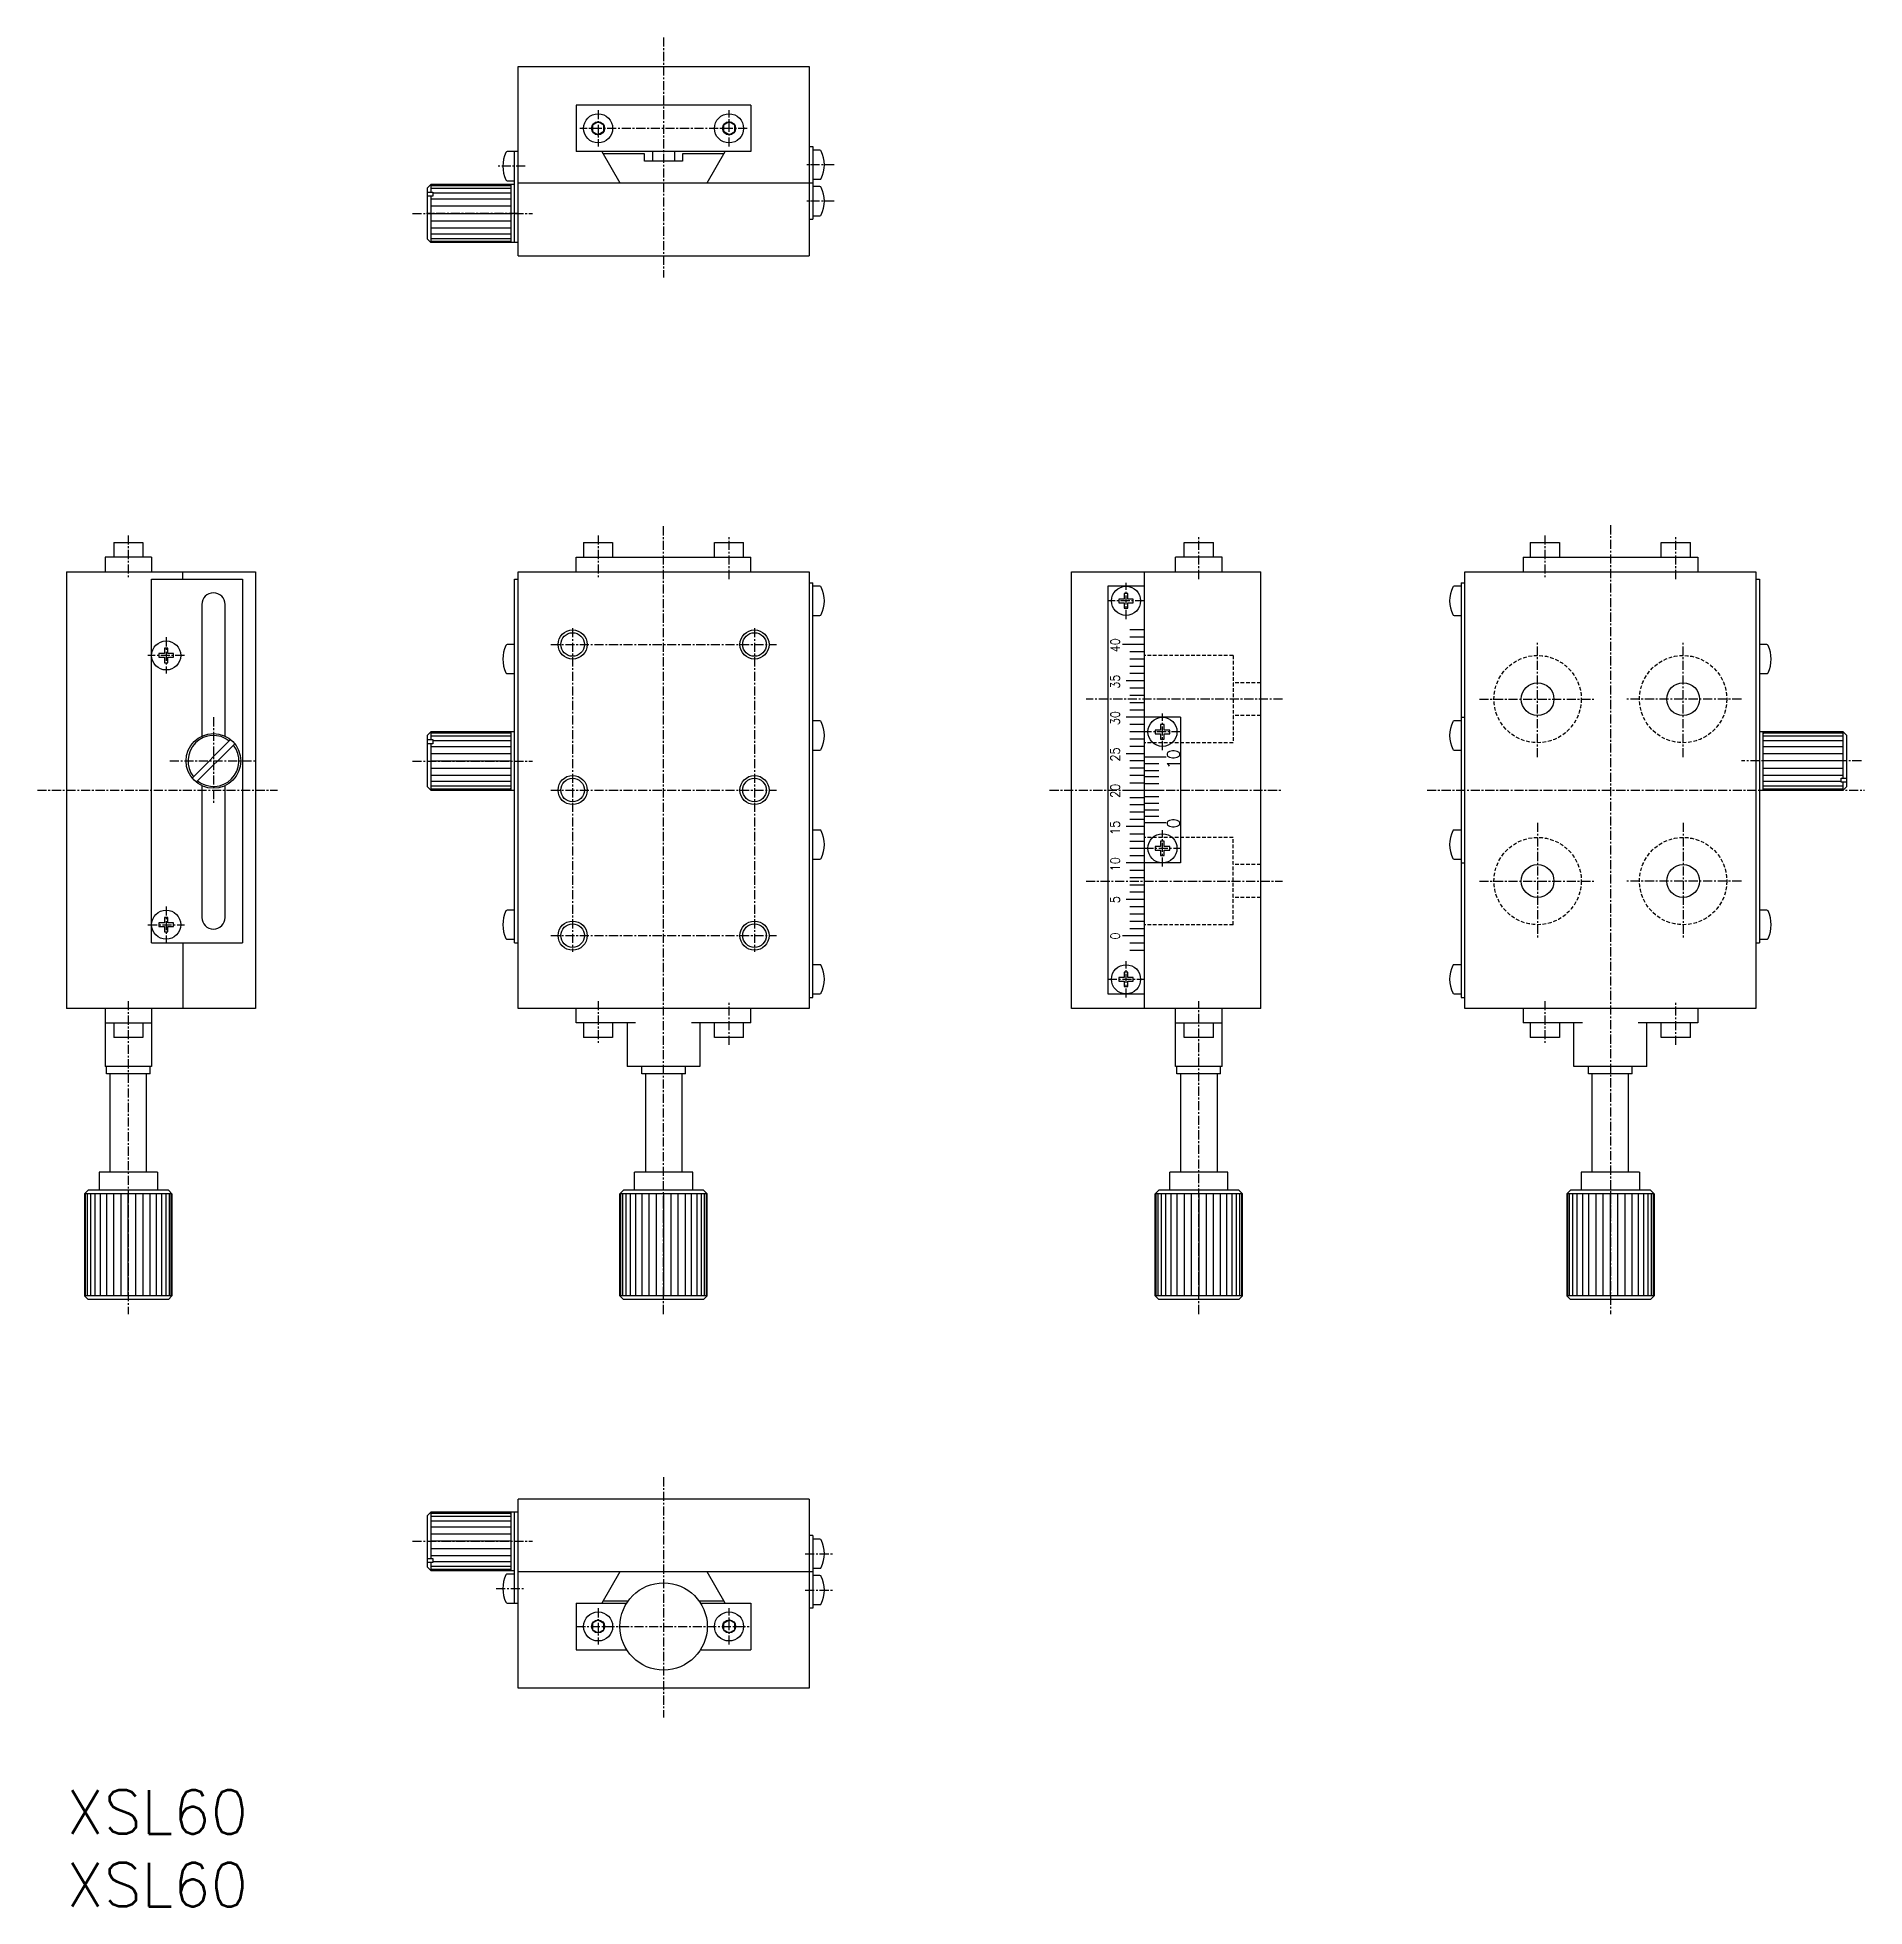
# Model space of a CAD drawing. Extents: x 884 to 1135, y 1049 to 1306.
import ezdxf

# ---------------------------------------------------------------- set-up
doc = ezdxf.new("R2010")
doc.units = 0
doc.linetypes.add('CENTER', pattern=[2, 1.25, -0.25, 0.25, -0.25])
doc.linetypes.add('DASHED', pattern=[0.75, 0.5, -0.25])
doc.layers.get('0').update_dxf_attribs({"linetype": 'CONTINUOUS'})
doc.layers.add('CENTER', color=1, linetype='CENTER')
doc.styles.get("Standard").update_dxf_attribs({"font": 'TXT', "bigfont": 'BIGFONT'})

msp = doc.modelspace()

# ---------------------------------------------------------------- linework, layer by layer
at = {"color": 7, "linetype": 'CONTINUOUS'}
for p, q in [((950.43, 1276.24), (950.43, 1302.24)), ((950.43, 1302.24), (990.43, 1302.24)), ((990.43, 1302.24), (990.43, 1276.24)), ((982.43, 1296.94), (958.43, 1296.94)), ((958.43, 1296.94), (958.43, 1290.54)), ((961.43, 1294.64), (960.65, 1294.19)), ((962.21, 1294.19), (961.43, 1294.64)), ((979.43, 1294.64), (978.65, 1294.19)), ((980.21, 1294.19), (979.43, 1294.64)), ((982.43, 1296.94), (982.43, 1290.54)), ((960.65, 1294.19), (960.65, 1293.29)), ((960.65, 1293.29), (961.43, 1292.84)), ((962.21, 1293.29), (961.43, 1292.84)), ((962.21, 1293.29), (962.21, 1294.19)), ((978.65, 1294.19), (978.65, 1293.29)), ((979.43, 1292.84), (978.65, 1293.29)), ((979.43, 1292.84), (980.21, 1293.29)), ((980.21, 1293.29), (980.21, 1294.19)), ((950.43, 1290.54), (949.93, 1290.54)), ((949.93, 1278.04), (949.93, 1290.54)), ((982.43, 1290.54), (958.43, 1290.54)), ((961.95, 1290.54), (964.43, 1286.24)), ((967.83, 1290.24), (962.12, 1290.24)), ((967.83, 1289.24), (967.83, 1290.24)), ((968.93, 1290.54), (968.93, 1289.24)), ((971.93, 1290.54), (971.93, 1289.24)), ((978.74, 1290.24), (973.03, 1290.24)), ((973.03, 1290.24), (973.03, 1289.24)), ((976.43, 1286.24), (978.91, 1290.54)), ((990.43, 1291.24), (990.93, 1291.24)), ((990.43, 1291.24), (990.43, 1290.94)), ((990.93, 1291.24), (990.93, 1281.24)), ((973.03, 1289.24), (967.83, 1289.24)), ((937.93, 1285.54), (938.43, 1286.04)), ((937.93, 1285.54), (937.93, 1278.54)), ((937.93, 1284.97), (938.73, 1284.97)), ((938.73, 1284.4), (937.93, 1284.4)), ((949.93, 1286.04), (938.43, 1286.04)), ((938.73, 1284.97), (938.73, 1284.4)), ((949.43, 1286.04), (949.43, 1278.04)), ((950.43, 1286.24), (990.93, 1286.24)), ((990.43, 1281.24), (990.93, 1281.24)), ((938.43, 1278.04), (937.93, 1278.54)), ((950.43, 1278.04), (938.43, 1278.04)), ((949.43, 1278.04), (949.43, 1278.29)), ((950.43, 1276.24), (990.43, 1276.24)), ((894.87, 1236.81), (898.87, 1236.81)), ((894.87, 1236.81), (894.87, 1234.81)), ((898.87, 1236.81), (898.87, 1234.81)), ((959.43, 1236.81), (959.43, 1234.81)), ((959.43, 1236.81), (963.43, 1236.81)), ((963.43, 1236.81), (963.43, 1234.81)), ((977.43, 1236.81), (981.43, 1236.81)), ((977.43, 1234.81), (977.43, 1236.81)), ((981.43, 1234.81), (981.43, 1236.81)), ((1041.99, 1234.81), (1041.99, 1236.81)), ((1041.99, 1236.81), (1045.99, 1236.81)), ((1045.99, 1234.81), (1045.99, 1236.81)), ((1089.55, 1236.81), (1089.55, 1234.81)), ((1089.55, 1236.81), (1093.55, 1236.81)), ((1093.55, 1236.81), (1093.55, 1234.81)), ((1107.55, 1236.81), (1111.55, 1236.81)), ((1107.55, 1234.81), (1107.55, 1236.81)), ((1111.55, 1234.81), (1111.55, 1236.81)), ((893.67, 1234.81), (893.67, 1232.81)), ((900.07, 1234.81), (893.67, 1234.81)), ((900.07, 1234.81), (900.07, 1232.81)), ((958.43, 1232.81), (958.43, 1234.81)), ((958.43, 1234.81), (982.43, 1234.81)), ((958.43, 1234.81), (959.43, 1234.81)), ((982.43, 1232.81), (982.43, 1234.81)), ((1040.79, 1232.81), (1040.79, 1234.81)), ((1047.19, 1234.81), (1040.79, 1234.81)), ((1047.19, 1232.81), (1047.19, 1234.81)), ((1088.55, 1234.81), (1112.55, 1234.81)), ((1088.55, 1234.81), (1088.55, 1232.81)), ((1112.55, 1234.81), (1112.55, 1232.81)), ((888.37, 1232.81), (891.67, 1232.81)), ((888.37, 1232.81), (914.37, 1232.81)), ((888.37, 1232.81), (888.37, 1172.81)), ((900.07, 1181.81), (900.07, 1231.81)), ((900.07, 1231.81), (912.57, 1231.81)), ((904.37, 1231.81), (904.37, 1232.81)), ((912.57, 1231.81), (912.57, 1181.81)), ((914.37, 1232.81), (914.37, 1172.81)), ((949.93, 1231.81), (950.43, 1231.81)), ((949.93, 1202.81), (949.93, 1231.81)), ((950.43, 1232.81), (990.43, 1232.81)), ((950.43, 1172.81), (950.43, 1232.81)), ((990.43, 1232.81), (990.43, 1172.81)), ((990.43, 1231.31), (990.93, 1231.31)), ((990.93, 1174.31), (990.93, 1231.31)), ((991.92, 1230.81), (990.93, 1230.81)), ((1026.49, 1172.81), (1026.49, 1232.81)), ((1026.49, 1232.81), (1052.49, 1232.81)), ((1036.49, 1230.81), (1031.49, 1230.81)), ((1031.49, 1230.81), (1031.49, 1174.81)), ((1036.49, 1232.81), (1036.49, 1172.81)), ((1052.49, 1172.81), (1052.49, 1232.81)), ((1080.05, 1230.81), (1079.06, 1230.81)), ((1080.05, 1231.31), (1080.55, 1231.31)), ((1080.05, 1231.31), (1080.05, 1174.31)), ((1080.55, 1232.81), (1120.55, 1232.81)), ((1080.55, 1172.81), (1080.55, 1232.81)), ((1120.55, 1232.81), (1120.55, 1172.81)), ((1120.55, 1231.81), (1121.05, 1231.81)), ((1121.05, 1231.81), (1121.05, 1181.81)), ((906.97, 1228.31), (906.97, 1210.21)), ((910.17, 1210.21), (910.17, 1228.31)), ((1033.74, 1229.06), (1032.99, 1229.06)), ((1032.99, 1229.06), (1032.99, 1228.56)), ((1032.99, 1228.56), (1033.74, 1228.56)), ((1034.24, 1229.81), (1033.74, 1229.81)), ((1033.74, 1229.81), (1033.74, 1229.06)), ((1033.74, 1228.56), (1033.74, 1227.81)), ((1033.74, 1227.81), (1034.24, 1227.81)), ((1034.24, 1229.06), (1034.24, 1229.81)), ((1034.99, 1229.06), (1034.24, 1229.06)), ((1034.24, 1227.81), (1034.24, 1228.56)), ((1034.24, 1228.56), (1034.99, 1228.56)), ((1034.99, 1228.56), (1034.99, 1229.06)), ((990.93, 1226.81), (991.92, 1226.81)), ((1079.06, 1226.81), (1080.05, 1226.81)), ((949.93, 1222.81), (948.94, 1222.81)), ((1122.04, 1222.81), (1121.05, 1222.81)), ((901.82, 1221.56), (901.07, 1221.56)), ((901.07, 1221.56), (901.07, 1221.06)), ((901.07, 1221.06), (901.82, 1221.06)), ((902.32, 1222.31), (901.82, 1222.31)), ((901.82, 1222.31), (901.82, 1221.56)), ((901.82, 1221.06), (901.82, 1220.31)), ((901.82, 1220.31), (902.32, 1220.31)), ((902.32, 1221.56), (902.32, 1222.31)), ((903.07, 1221.56), (902.32, 1221.56)), ((902.32, 1220.31), (902.32, 1221.06)), ((902.32, 1221.06), (903.07, 1221.06)), ((903.07, 1221.06), (903.07, 1221.56)), ((948.94, 1218.81), (949.93, 1218.81)), ((1121.05, 1218.81), (1122.04, 1218.81)), ((1041.49, 1212.81), (1036.49, 1212.81)), ((1041.49, 1212.81), (1041.49, 1192.81)), ((1080.05, 1212.81), (1080.55, 1212.81)), ((937.93, 1210.31), (938.43, 1210.81)), ((937.93, 1210.31), (937.93, 1203.31)), ((949.93, 1210.81), (938.43, 1210.81)), ((949.43, 1210.81), (949.43, 1202.81)), ((991.92, 1212.31), (990.93, 1212.31)), ((1037.99, 1211.06), (1037.99, 1210.56)), ((1038.74, 1211.06), (1037.99, 1211.06)), ((1037.99, 1210.56), (1038.74, 1210.56)), ((1038.74, 1211.81), (1038.74, 1211.06)), ((1039.24, 1211.81), (1038.74, 1211.81)), ((1038.74, 1210.56), (1038.74, 1209.81)), ((1038.74, 1209.81), (1039.24, 1209.81)), ((1039.24, 1211.06), (1039.24, 1211.81)), ((1039.99, 1211.06), (1039.24, 1211.06)), ((1039.24, 1210.56), (1039.99, 1210.56)), ((1039.24, 1209.81), (1039.24, 1210.56)), ((1039.99, 1210.56), (1039.99, 1211.06)), ((1080.05, 1212.31), (1079.06, 1212.31)), ((1132.55, 1210.81), (1121.05, 1210.81)), ((1121.55, 1210.81), (1121.55, 1210.56)), ((1121.55, 1202.81), (1121.55, 1210.81)), ((1132.55, 1210.81), (1133.05, 1210.31)), ((1133.05, 1203.31), (1133.05, 1210.31)), ((910.93, 1209.74), (905.64, 1204.45)), ((911.5, 1209.17), (906.21, 1203.88)), ((937.93, 1209.74), (938.73, 1209.74)), ((938.73, 1209.17), (937.93, 1209.17)), ((938.73, 1209.74), (938.73, 1209.17)), ((990.93, 1208.31), (991.92, 1208.31)), ((1079.06, 1208.31), (1080.05, 1208.31)), ((906.97, 1203.41), (906.97, 1185.31)), ((910.17, 1185.31), (910.17, 1203.41)), ((938.43, 1202.81), (937.93, 1203.31)), ((938.43, 1202.81), (949.43, 1202.81)), ((949.43, 1202.81), (949.43, 1203.06)), ((949.43, 1202.81), (949.93, 1202.81)), ((949.93, 1181.81), (949.93, 1202.81)), ((1121.05, 1202.81), (1132.55, 1202.81)), ((1132.25, 1203.88), (1132.25, 1204.45)), ((1132.25, 1204.45), (1133.05, 1204.45)), ((1133.05, 1203.88), (1132.25, 1203.88)), ((1133.05, 1203.31), (1132.55, 1202.81)), ((991.92, 1197.31), (990.93, 1197.31)), ((1080.05, 1197.31), (1079.06, 1197.31)), ((1037.99, 1195.06), (1037.99, 1194.56)), ((1038.74, 1195.06), (1037.99, 1195.06)), ((1037.99, 1194.56), (1038.74, 1194.56)), ((1038.74, 1195.81), (1038.74, 1195.06)), ((1039.24, 1195.81), (1038.74, 1195.81)), ((1038.74, 1194.56), (1038.74, 1193.81)), ((1039.24, 1195.06), (1039.24, 1195.81)), ((1039.99, 1195.06), (1039.24, 1195.06)), ((1039.24, 1194.56), (1039.99, 1194.56)), ((1039.24, 1193.81), (1039.24, 1194.56)), ((1039.99, 1194.56), (1039.99, 1195.06)), ((990.93, 1193.31), (991.92, 1193.31)), ((1041.49, 1192.81), (1036.49, 1192.81)), ((1038.74, 1193.81), (1039.24, 1193.81)), ((1079.06, 1193.31), (1080.05, 1193.31)), ((1080.05, 1192.81), (1080.55, 1192.81)), ((901.07, 1184.56), (901.07, 1184.06)), ((901.82, 1184.56), (901.07, 1184.56)), ((901.82, 1185.31), (901.82, 1184.56)), ((902.32, 1185.31), (901.82, 1185.31)), ((902.32, 1184.56), (902.32, 1185.31)), ((903.07, 1184.56), (902.32, 1184.56)), ((903.07, 1184.06), (903.07, 1184.56)), ((949.93, 1186.31), (948.94, 1186.31)), ((1122.04, 1186.31), (1121.05, 1186.31)), ((900.07, 1181.81), (912.57, 1181.81)), ((901.07, 1184.06), (901.82, 1184.06)), ((901.82, 1184.06), (901.82, 1183.31)), ((901.82, 1183.31), (902.32, 1183.31)), ((902.32, 1184.06), (903.07, 1184.06)), ((902.32, 1183.31), (902.32, 1184.06)), ((904.37, 1181.81), (904.37, 1172.81)), ((948.94, 1182.31), (949.93, 1182.31)), ((949.93, 1181.81), (950.43, 1181.81)), ((1120.55, 1181.81), (1121.05, 1181.81)), ((1121.05, 1182.31), (1122.04, 1182.31)), ((991.92, 1178.81), (990.93, 1178.81)), ((1032.99, 1177.06), (1032.99, 1176.56)), ((1033.74, 1177.06), (1032.99, 1177.06)), ((1032.99, 1176.56), (1033.74, 1176.56)), ((1033.74, 1177.81), (1033.74, 1177.06)), ((1034.24, 1177.81), (1033.74, 1177.81)), ((1033.74, 1176.56), (1033.74, 1175.81)), ((1034.24, 1177.06), (1034.24, 1177.81)), ((1034.99, 1177.06), (1034.24, 1177.06)), ((1034.24, 1176.56), (1034.99, 1176.56)), ((1034.24, 1175.81), (1034.24, 1176.56)), ((1034.99, 1176.56), (1034.99, 1177.06)), ((1080.05, 1178.81), (1079.06, 1178.81)), ((990.43, 1174.31), (990.93, 1174.31)), ((990.93, 1174.81), (991.92, 1174.81)), ((1031.49, 1174.81), (1036.49, 1174.81)), ((1033.74, 1175.81), (1034.24, 1175.81)), ((1079.06, 1174.81), (1080.05, 1174.81)), ((1080.05, 1174.31), (1080.55, 1174.31)), ((914.37, 1172.81), (888.37, 1172.81)), ((893.67, 1172.81), (893.67, 1164.81)), ((900.07, 1172.81), (900.07, 1164.81)), ((990.43, 1172.81), (950.43, 1172.81)), ((958.43, 1170.81), (958.43, 1172.81)), ((982.43, 1170.81), (982.43, 1172.81)), ((1052.49, 1172.81), (1026.49, 1172.81)), ((1040.79, 1164.81), (1040.79, 1172.81)), ((1047.19, 1164.81), (1047.19, 1172.81)), ((1120.55, 1172.81), (1080.55, 1172.81)), ((1088.55, 1172.81), (1088.55, 1170.81)), ((1112.55, 1172.81), (1112.55, 1170.81)), ((893.67, 1170.81), (900.07, 1170.81)), ((894.87, 1170.81), (894.87, 1168.81)), ((898.87, 1168.81), (894.87, 1168.81)), ((898.87, 1170.81), (898.87, 1168.81)), ((959.43, 1170.81), (958.43, 1170.81)), ((963.43, 1170.81), (958.43, 1170.81)), ((959.43, 1170.81), (959.43, 1168.81)), ((963.43, 1168.81), (959.43, 1168.81)), ((963.43, 1170.81), (963.43, 1168.81)), ((965.43, 1170.81), (963.43, 1170.81)), ((965.43, 1170.81), (965.43, 1164.81)), ((966.59, 1170.81), (965.43, 1170.81)), ((982.43, 1170.81), (974.27, 1170.81)), ((975.43, 1170.81), (975.43, 1164.81)), ((977.43, 1168.81), (977.43, 1170.81)), ((981.43, 1168.81), (977.43, 1168.81)), ((981.43, 1168.81), (981.43, 1170.81)), ((1040.79, 1170.81), (1047.19, 1170.81)), ((1041.99, 1168.81), (1041.99, 1170.81)), ((1045.99, 1168.81), (1041.99, 1168.81)), ((1045.99, 1168.81), (1045.99, 1170.81)), ((1096.71, 1170.81), (1088.55, 1170.81)), ((1089.55, 1170.81), (1089.55, 1168.81)), ((1093.55, 1168.81), (1089.55, 1168.81)), ((1093.55, 1170.81), (1093.55, 1168.81)), ((1095.55, 1164.81), (1095.55, 1170.81)), ((1112.55, 1170.81), (1104.39, 1170.81)), ((1105.55, 1164.81), (1105.55, 1170.81)), ((1107.55, 1168.81), (1107.55, 1170.81)), ((1111.55, 1168.81), (1107.55, 1168.81)), ((1111.55, 1168.81), (1111.55, 1170.81)), ((900.07, 1164.81), (893.67, 1164.81)), ((893.87, 1163.81), (893.87, 1164.81)), ((899.87, 1163.81), (893.87, 1163.81)), ((894.37, 1150.31), (894.37, 1163.81)), ((899.37, 1150.31), (899.37, 1163.81)), ((899.87, 1163.81), (899.87, 1164.81)), ((967.43, 1164.81), (965.43, 1164.81)), ((967.93, 1164.81), (967.43, 1164.81)), ((967.43, 1163.81), (967.43, 1164.81)), ((967.93, 1164.81), (967.43, 1164.81)), ((967.93, 1164.81), (967.43, 1164.81)), ((967.93, 1163.81), (967.43, 1163.81)), ((972.93, 1164.81), (967.93, 1164.81)), ((972.93, 1164.81), (967.93, 1164.81)), ((967.93, 1163.81), (967.93, 1150.31)), ((972.93, 1163.81), (967.93, 1163.81)), ((973.43, 1164.81), (972.93, 1164.81)), ((973.43, 1164.81), (972.93, 1164.81)), ((972.93, 1163.81), (972.93, 1150.31)), ((973.43, 1163.81), (972.93, 1163.81)), ((975.43, 1164.81), (973.43, 1164.81)), ((973.43, 1163.81), (973.43, 1164.81)), ((1047.19, 1164.81), (1040.79, 1164.81)), ((1040.99, 1163.81), (1040.99, 1164.81)), ((1046.99, 1163.81), (1040.99, 1163.81)), ((1041.49, 1163.81), (1041.49, 1150.31)), ((1046.49, 1163.81), (1046.49, 1150.31)), ((1046.99, 1163.81), (1046.99, 1164.81)), ((1105.55, 1164.81), (1095.55, 1164.81)), ((1097.55, 1163.81), (1097.55, 1164.81)), ((1103.55, 1163.81), (1097.55, 1163.81)), ((1098.05, 1150.31), (1098.05, 1163.81)), ((1103.05, 1150.31), (1103.05, 1163.81)), ((1103.55, 1163.81), (1103.55, 1164.81)), ((894.37, 1150.31), (892.87, 1150.31)), ((892.87, 1150.31), (892.87, 1147.81)), ((900.87, 1150.31), (892.87, 1150.31)), ((900.87, 1150.31), (900.87, 1147.81)), ((900.87, 1150.31), (900.87, 1147.81)), ((967.93, 1150.31), (966.43, 1150.31)), ((966.43, 1147.81), (966.43, 1150.31)), ((974.43, 1150.31), (966.43, 1150.31)), ((966.43, 1147.81), (966.43, 1150.31)), ((972.93, 1150.31), (967.93, 1150.31)), ((974.43, 1150.31), (972.93, 1150.31)), ((974.43, 1147.81), (974.43, 1150.31)), ((1039.99, 1147.81), (1039.99, 1150.31)), ((1047.99, 1150.31), (1039.99, 1150.31)), ((1039.99, 1147.81), (1039.99, 1150.31)), ((1041.49, 1150.31), (1039.99, 1150.31)), ((1047.99, 1147.81), (1047.99, 1150.31)), ((1104.55, 1150.31), (1096.55, 1150.31)), ((1096.55, 1150.31), (1096.55, 1147.81)), ((1104.55, 1150.31), (1104.55, 1147.81)), ((1104.55, 1150.31), (1104.55, 1147.81)), ((890.87, 1147.31), (891.37, 1147.81)), ((890.87, 1147.31), (890.87, 1133.31)), ((902.87, 1147.31), (890.87, 1147.31)), ((902.37, 1147.81), (891.37, 1147.81)), ((902.37, 1147.81), (902.87, 1147.31)), ((902.87, 1147.31), (902.87, 1133.31)), ((902.87, 1133.31), (902.87, 1147.31)), ((964.43, 1147.31), (964.93, 1147.81)), ((964.43, 1133.31), (964.43, 1147.31)), ((970.43, 1147.31), (964.43, 1147.31)), ((964.43, 1147.31), (964.43, 1133.31)), ((975.93, 1147.81), (964.93, 1147.81)), ((974.43, 1147.81), (966.43, 1147.81)), ((971.47, 1147.31), (970.43, 1147.31)), ((972.45, 1147.31), (971.47, 1147.31)), ((973.43, 1147.31), (972.45, 1147.31)), ((974.29, 1147.31), (973.43, 1147.31)), ((975.03, 1147.31), (974.29, 1147.31)), ((975.63, 1147.31), (975.03, 1147.31)), ((976.07, 1147.31), (975.63, 1147.31)), ((975.93, 1147.81), (976.43, 1147.31)), ((976.34, 1147.31), (976.07, 1147.31)), ((976.43, 1147.31), (976.34, 1147.31)), ((976.43, 1133.31), (976.43, 1147.31)), ((1037.99, 1147.31), (1038.49, 1147.81)), ((1037.99, 1147.31), (1037.99, 1133.31)), ((1037.99, 1133.31), (1037.99, 1147.31)), ((1049.99, 1147.31), (1037.99, 1147.31)), ((1049.49, 1147.81), (1038.49, 1147.81)), ((1047.99, 1147.81), (1039.99, 1147.81)), ((1049.49, 1147.81), (1049.99, 1147.31)), ((1049.99, 1133.31), (1049.99, 1147.31)), ((1094.55, 1147.31), (1095.05, 1147.81)), ((1094.55, 1147.31), (1094.55, 1133.31)), ((1106.55, 1147.31), (1094.55, 1147.31)), ((1106.05, 1147.81), (1095.05, 1147.81)), ((1106.05, 1147.81), (1106.55, 1147.31)), ((1106.55, 1133.31), (1106.55, 1147.31)), ((1106.55, 1147.31), (1106.55, 1133.31)), ((891.37, 1132.81), (890.87, 1133.31)), ((902.87, 1133.31), (890.87, 1133.31)), ((902.37, 1132.81), (891.37, 1132.81)), ((902.37, 1132.81), (902.87, 1133.31)), ((964.43, 1133.31), (964.93, 1132.81)), ((970.43, 1133.31), (964.43, 1133.31)), ((968.43, 1132.81), (964.93, 1132.81)), ((972.43, 1132.81), (968.43, 1132.81)), ((971.47, 1133.31), (970.43, 1133.31)), ((972.45, 1133.31), (971.47, 1133.31)), ((972.63, 1132.81), (972.43, 1132.81)), ((973.43, 1133.31), (972.45, 1133.31)), ((975.93, 1132.81), (972.63, 1132.81)), ((974.29, 1133.31), (973.43, 1133.31)), ((975.03, 1133.31), (974.29, 1133.31)), ((975.63, 1133.31), (975.03, 1133.31)), ((976.07, 1133.31), (975.63, 1133.31)), ((976.43, 1133.31), (975.93, 1132.81)), ((976.34, 1133.31), (976.07, 1133.31)), ((976.43, 1133.31), (976.34, 1133.31)), ((1049.99, 1133.31), (1037.99, 1133.31)), ((1037.99, 1133.31), (1038.49, 1132.81)), ((1049.49, 1132.81), (1038.49, 1132.81)), ((1049.99, 1133.31), (1049.49, 1132.81)), ((1106.55, 1133.31), (1094.55, 1133.31)), ((1095.05, 1132.81), (1094.55, 1133.31)), ((1106.05, 1132.81), (1095.05, 1132.81)), ((1106.05, 1132.81), (1106.55, 1133.31)), ((970.43, 1105.38), (950.43, 1105.38)), ((950.43, 1079.38), (950.43, 1105.38)), ((990.43, 1105.38), (970.43, 1105.38)), ((990.43, 1105.38), (990.43, 1079.38)), ((937.93, 1103.08), (938.43, 1103.58)), ((937.93, 1103.08), (937.93, 1096.08)), ((950.43, 1103.58), (938.43, 1103.58)), ((949.43, 1103.33), (949.43, 1103.58)), ((949.43, 1103.58), (949.43, 1095.58)), ((949.93, 1091.08), (949.93, 1103.58)), ((990.93, 1100.38), (990.43, 1100.38)), ((990.93, 1100.38), (990.93, 1090.38)), ((991.92, 1099.88), (990.93, 1099.88)), ((937.93, 1097.22), (938.73, 1097.22)), ((938.73, 1097.22), (938.73, 1096.65)), ((938.73, 1096.65), (937.93, 1096.65)), ((938.43, 1095.58), (937.93, 1096.08)), ((938.43, 1095.58), (949.93, 1095.58)), ((949.93, 1095.08), (948.94, 1095.08)), ((990.93, 1095.38), (950.43, 1095.38)), ((964.43, 1095.38), (961.95, 1091.08)), ((978.91, 1091.08), (976.43, 1095.38)), ((990.93, 1095.88), (991.92, 1095.88)), ((991.92, 1094.88), (990.93, 1094.88)), ((948.94, 1091.08), (949.93, 1091.08)), ((949.93, 1091.08), (950.43, 1091.08)), ((958.43, 1091.08), (965.36, 1091.08)), ((958.43, 1091.08), (958.43, 1084.68)), ((962.12, 1091.38), (961.95, 1091.08)), ((962.12, 1091.38), (965.56, 1091.38)), ((975.31, 1091.38), (978.74, 1091.38)), ((975.51, 1091.08), (982.43, 1091.08)), ((982.43, 1091.08), (982.43, 1084.68)), ((990.43, 1090.68), (990.43, 1090.38)), ((990.93, 1090.38), (990.43, 1090.38)), ((990.93, 1090.88), (991.92, 1090.88)), ((961.43, 1088.78), (960.65, 1088.33)), ((960.65, 1088.33), (960.65, 1087.43)), ((960.65, 1087.43), (961.43, 1086.98)), ((961.43, 1088.78), (962.21, 1088.33)), ((961.43, 1086.98), (962.21, 1087.43)), ((962.21, 1087.43), (962.21, 1088.33)), ((978.65, 1088.33), (979.43, 1088.78)), ((978.65, 1088.33), (978.65, 1087.43)), ((978.65, 1087.43), (979.43, 1086.98)), ((980.21, 1088.33), (979.43, 1088.78)), ((979.43, 1086.98), (980.21, 1087.43)), ((980.21, 1087.43), (980.21, 1088.33)), ((958.43, 1084.68), (965.36, 1084.68)), ((975.51, 1084.68), (982.43, 1084.68)), ((990.43, 1079.38), (950.43, 1079.38))]:
    msp.add_line(p, q, dxfattribs=at)
at = {"color": 3, "linetype": 'CONTINUOUS'}
for p, q in [((949.93, 1290.54), (948.94, 1290.54)), ((991.92, 1290.74), (990.93, 1290.74)), ((938.43, 1286.04), (938.43, 1284.97)), ((938.43, 1285.9), (949.43, 1285.9)), ((938.43, 1285.5), (949.43, 1285.5)), ((938.43, 1284.4), (938.43, 1278.04)), ((938.73, 1284.87), (949.43, 1284.87)), ((948.94, 1286.54), (949.93, 1286.54)), ((990.93, 1286.74), (991.92, 1286.74)), ((991.92, 1285.74), (990.93, 1285.74)), ((938.43, 1284.04), (949.43, 1284.04)), ((938.43, 1283.08), (949.43, 1283.08)), ((938.43, 1282.04), (949.43, 1282.04)), ((990.93, 1281.74), (991.92, 1281.74)), ((949.43, 1281), (938.43, 1281)), ((949.43, 1280.04), (938.43, 1280.04)), ((949.43, 1279.21), (938.43, 1279.21)), ((949.43, 1278.58), (938.43, 1278.58)), ((949.43, 1278.18), (938.43, 1278.18)), ((1036.49, 1222.81), (1033.49, 1222.81)), ((1036.49, 1224.81), (1034.49, 1224.81)), ((1036.49, 1223.81), (1034.49, 1223.81)), ((1036.49, 1221.81), (1034.49, 1221.81)), ((1036.49, 1220.81), (1034.49, 1220.81)), ((1036.49, 1217.81), (1033.99, 1217.81)), ((1036.49, 1219.81), (1034.49, 1219.81)), ((1036.49, 1218.81), (1034.49, 1218.81)), ((1036.49, 1216.81), (1034.49, 1216.81)), ((1036.49, 1215.81), (1034.49, 1215.81)), ((1036.49, 1212.81), (1033.99, 1212.81)), ((1036.49, 1214.81), (1034.49, 1214.81)), ((1036.49, 1213.81), (1034.49, 1213.81)), ((938.43, 1210.81), (938.43, 1209.74)), ((938.43, 1210.67), (949.43, 1210.67)), ((938.43, 1210.27), (949.43, 1210.27)), ((1036.49, 1211.81), (1034.49, 1211.81)), ((1036.49, 1210.81), (1034.49, 1210.81)), ((1036.49, 1209.81), (1034.49, 1209.81)), ((1121.55, 1210.67), (1132.55, 1210.67)), ((1121.55, 1210.27), (1132.55, 1210.27)), ((1132.55, 1204.45), (1132.55, 1210.81)), ((938.43, 1209.17), (938.43, 1202.81)), ((938.43, 1208.81), (949.43, 1208.81)), ((938.43, 1207.85), (949.43, 1207.85)), ((938.73, 1209.64), (949.43, 1209.64)), ((1036.49, 1207.81), (1033.99, 1207.81)), ((1036.49, 1208.81), (1034.49, 1208.81)), ((1039.49, 1207.31), (1036.49, 1207.31)), ((1121.55, 1209.64), (1132.55, 1209.64)), ((1121.55, 1208.81), (1132.55, 1208.81)), ((1121.55, 1207.85), (1132.55, 1207.85)), ((938.43, 1206.81), (949.43, 1206.81)), ((949.43, 1205.77), (938.43, 1205.77)), ((949.43, 1204.81), (938.43, 1204.81)), ((1036.49, 1206.81), (1034.49, 1206.81)), ((1036.49, 1205.81), (1034.49, 1205.81)), ((1036.49, 1204.81), (1034.49, 1204.81)), ((1038.49, 1206.41), (1036.49, 1206.41)), ((1036.49, 1205.51), (1038.49, 1205.51)), ((1132.55, 1206.81), (1121.55, 1206.81)), ((1132.55, 1205.77), (1121.55, 1205.77)), ((1132.55, 1204.81), (1121.55, 1204.81)), ((949.43, 1203.98), (938.43, 1203.98)), ((949.43, 1203.35), (938.43, 1203.35)), ((949.43, 1202.95), (938.43, 1202.95)), ((1033.49, 1202.81), (1038.99, 1202.81)), ((1034.49, 1203.81), (1036.49, 1203.81)), ((1038.49, 1204.61), (1036.49, 1204.61)), ((1036.49, 1203.71), (1038.49, 1203.71)), ((1132.25, 1203.98), (1121.55, 1203.98)), ((1132.55, 1203.35), (1121.55, 1203.35)), ((1132.55, 1202.95), (1121.55, 1202.95)), ((1132.55, 1202.81), (1132.55, 1203.88)), ((1034.49, 1201.81), (1036.49, 1201.81)), ((1034.49, 1200.81), (1036.49, 1200.81)), ((1034.49, 1199.81), (1036.49, 1199.81)), ((1036.49, 1201.91), (1038.49, 1201.91)), ((1036.49, 1201.01), (1038.49, 1201.01)), ((1036.49, 1200.11), (1038.49, 1200.11)), ((1036.49, 1197.81), (1033.99, 1197.81)), ((1034.49, 1198.81), (1036.49, 1198.81)), ((1036.49, 1199.21), (1038.49, 1199.21)), ((1039.49, 1198.31), (1036.49, 1198.31)), ((1034.49, 1196.81), (1036.49, 1196.81)), ((1034.49, 1195.81), (1036.49, 1195.81)), ((1034.49, 1194.81), (1036.49, 1194.81)), ((1036.49, 1192.81), (1033.99, 1192.81)), ((1034.49, 1193.81), (1036.49, 1193.81)), ((1034.49, 1191.81), (1036.49, 1191.81)), ((1034.49, 1190.81), (1036.49, 1190.81)), ((1034.49, 1189.81), (1036.49, 1189.81)), ((1033.99, 1187.81), (1036.49, 1187.81)), ((1034.49, 1188.81), (1036.49, 1188.81)), ((1034.49, 1186.81), (1036.49, 1186.81)), ((1034.49, 1185.81), (1036.49, 1185.81)), ((1034.49, 1184.81), (1036.49, 1184.81)), ((1033.49, 1182.81), (1036.49, 1182.81)), ((1034.49, 1183.81), (1036.49, 1183.81)), ((1034.49, 1181.81), (1036.49, 1181.81)), ((1034.49, 1180.81), (1036.49, 1180.81)), ((890.96, 1147.31), (890.96, 1133.31)), ((891.23, 1147.31), (891.23, 1133.31)), ((891.68, 1147.31), (891.68, 1133.31)), ((892.28, 1147.31), (892.28, 1133.31)), ((893.01, 1147.31), (893.01, 1133.31)), ((893.87, 1147.31), (893.87, 1133.31)), ((894.85, 1147.31), (894.85, 1133.31)), ((895.83, 1147.31), (895.83, 1133.31)), ((896.87, 1133.31), (896.87, 1147.31)), ((897.91, 1133.31), (897.91, 1147.31)), ((898.89, 1133.31), (898.89, 1147.31)), ((899.87, 1133.31), (899.87, 1147.31)), ((900.73, 1133.31), (900.73, 1147.31)), ((901.47, 1133.31), (901.47, 1147.31)), ((902.07, 1133.31), (902.07, 1147.31)), ((902.51, 1133.31), (902.51, 1147.31)), ((902.78, 1133.31), (902.78, 1147.31)), ((964.52, 1147.31), (964.52, 1133.31)), ((964.79, 1147.31), (964.79, 1133.31)), ((965.24, 1147.31), (965.24, 1133.31)), ((965.84, 1147.31), (965.84, 1133.31)), ((966.58, 1147.31), (966.58, 1133.31)), ((967.43, 1147.31), (967.43, 1133.31)), ((968.41, 1147.31), (968.41, 1133.31)), ((969.39, 1147.31), (969.39, 1133.31)), ((970.43, 1147.31), (970.43, 1133.31)), ((971.47, 1133.31), (971.47, 1147.31)), ((972.45, 1133.31), (972.45, 1147.31)), ((973.43, 1133.31), (973.43, 1147.31)), ((974.29, 1133.31), (974.29, 1147.31)), ((975.03, 1133.31), (975.03, 1147.31)), ((975.63, 1133.31), (975.63, 1147.31)), ((976.07, 1133.31), (976.07, 1147.31)), ((976.34, 1133.31), (976.34, 1147.31)), ((1038.08, 1147.31), (1038.08, 1133.31)), ((1038.35, 1147.31), (1038.35, 1133.31)), ((1038.8, 1147.31), (1038.8, 1133.31)), ((1039.4, 1147.31), (1039.4, 1133.31)), ((1040.14, 1147.31), (1040.14, 1133.31)), ((1040.99, 1147.31), (1040.99, 1133.31)), ((1041.97, 1147.31), (1041.97, 1133.31)), ((1042.95, 1147.31), (1042.95, 1133.31)), ((1043.99, 1147.31), (1043.99, 1133.31)), ((1045.03, 1133.31), (1045.03, 1147.31)), ((1046.01, 1133.31), (1046.01, 1147.31)), ((1046.99, 1133.31), (1046.99, 1147.31)), ((1047.85, 1133.31), (1047.85, 1147.31)), ((1048.59, 1133.31), (1048.59, 1147.31)), ((1049.19, 1133.31), (1049.19, 1147.31)), ((1049.63, 1133.31), (1049.63, 1147.31)), ((1049.9, 1133.31), (1049.9, 1147.31)), ((1094.64, 1147.31), (1094.64, 1133.31)), ((1094.91, 1147.31), (1094.91, 1133.31)), ((1095.36, 1147.31), (1095.36, 1133.31)), ((1095.96, 1147.31), (1095.96, 1133.31)), ((1096.7, 1147.31), (1096.7, 1133.31)), ((1097.55, 1147.31), (1097.55, 1133.31)), ((1098.53, 1147.31), (1098.53, 1133.31)), ((1099.51, 1147.31), (1099.51, 1133.31)), ((1100.55, 1133.31), (1100.55, 1147.31)), ((1101.59, 1133.31), (1101.59, 1147.31)), ((1102.57, 1133.31), (1102.57, 1147.31)), ((1103.55, 1133.31), (1103.55, 1147.31)), ((1104.41, 1133.31), (1104.41, 1147.31)), ((1105.15, 1133.31), (1105.15, 1147.31)), ((1105.75, 1133.31), (1105.75, 1147.31)), ((1106.19, 1133.31), (1106.19, 1147.31)), ((1106.46, 1133.31), (1106.46, 1147.31)), ((938.43, 1103.58), (938.43, 1097.22)), ((938.43, 1103.44), (949.43, 1103.44)), ((938.43, 1103.04), (949.43, 1103.04)), ((938.43, 1102.41), (949.43, 1102.41)), ((938.43, 1101.58), (949.43, 1101.58)), ((938.43, 1100.62), (949.43, 1100.62)), ((949.43, 1099.58), (938.43, 1099.58)), ((949.43, 1098.54), (938.43, 1098.54)), ((949.43, 1097.58), (938.43, 1097.58)), ((938.43, 1096.65), (938.43, 1095.58)), ((949.43, 1096.12), (938.43, 1096.12)), ((949.43, 1095.72), (938.43, 1095.72)), ((949.43, 1096.75), (938.73, 1096.75))]:
    msp.add_line(p, q, dxfattribs=at)
at = {"color": 3, "linetype": 'DASHED'}
for p, q in [((1048.69, 1221.31), (1036.49, 1221.31)), ((1048.69, 1221.31), (1048.69, 1209.31)), ((1052.49, 1217.56), (1048.69, 1217.56)), ((1052.49, 1213.06), (1048.69, 1213.06)), ((1048.69, 1209.31), (1036.49, 1209.31)), ((1048.69, 1196.31), (1036.49, 1196.31)), ((1048.69, 1184.31), (1048.69, 1196.31)), ((1052.49, 1192.56), (1048.69, 1192.56)), ((1052.49, 1188.06), (1048.69, 1188.06)), ((1048.69, 1184.31), (1036.49, 1184.31))]:
    msp.add_line(p, q, dxfattribs=at)
at = {"color": 7, "linetype": 'CONTINUOUS'}
for centre, radius in [((961.43, 1293.74), 2), ((961.43, 1293.74), 0.9), ((979.43, 1293.74), 2), ((979.43, 1293.74), 0.9), ((1033.99, 1228.81), 2), ((902.07, 1221.31), 2), ((957.93, 1222.81), 1.62), ((982.93, 1222.81), 1.62), ((1090.55, 1215.31), 2.25), ((1110.55, 1215.31), 2.25), ((1038.99, 1210.81), 2), ((908.57, 1206.81), 3.76), ((957.93, 1202.81), 1.62), ((982.93, 1202.81), 1.62), ((1038.99, 1194.81), 2), ((1090.55, 1190.31), 2.25), ((1110.55, 1190.31), 2.25), ((902.07, 1184.31), 2), ((957.93, 1182.81), 1.62), ((982.93, 1182.81), 1.62), ((1033.99, 1176.81), 2), ((970.43, 1087.88), 6), ((961.43, 1087.88), 2), ((979.43, 1087.88), 2), ((961.43, 1087.88), 0.9), ((979.43, 1087.88), 0.9)]:
    msp.add_circle(centre, radius, dxfattribs=at)
at = {"color": 3, "linetype": 'CONTINUOUS'}
for centre in [(957.93, 1222.81), (982.93, 1222.81), (957.93, 1202.81), (982.93, 1202.81), (957.93, 1182.81), (982.93, 1182.81)]:
    msp.add_circle(centre, 2, dxfattribs=at)
at = {"color": 3, "linetype": 'DASHED'}
for centre in [(1090.55, 1215.31), (1110.55, 1215.31), (1090.55, 1190.31), (1110.55, 1190.31)]:
    msp.add_circle(centre, 6, dxfattribs=at)
at = {"color": 3, "linetype": 'CONTINUOUS'}
for centre, radius, start, end in [((952.69, 1288.54), 4.35, 154.3284, 205.6716), ((948.94, 1290.34), 0.2, 90, 154.3284), ((991.92, 1290.54), 0.2, 25.6716, 90), ((988.18, 1288.74), 4.35, 334.3284, 25.6716), ((948.94, 1286.74), 0.2, 205.6716, 270), ((991.92, 1286.94), 0.2, 270, 334.3284), ((991.92, 1285.54), 0.2, 25.6716, 90), ((988.18, 1283.74), 4.35, 334.3284, 25.6716), ((991.92, 1281.94), 0.2, 270, 334.3284), ((908.57, 1206.81), 3.5, 51.5624, 218.4376), ((908.57, 1206.81), 3.5, 231.5624, 38.4376)]:
    msp.add_arc(centre, radius, start, end, dxfattribs=at)
at = {"color": 7, "linetype": 'CONTINUOUS'}
for centre, radius, start, end in [((991.92, 1230.61), 0.2, 25.6716, 90), ((988.18, 1228.81), 4.35, 334.3284, 25.6716), ((1082.81, 1228.81), 4.35, 154.3284, 205.6716), ((1079.06, 1230.61), 0.2, 90, 154.3284), ((908.57, 1228.31), 1.6, 0, 180), ((991.92, 1227.01), 0.2, 270, 334.3284), ((1079.06, 1227.01), 0.2, 205.6716, 270), ((952.69, 1220.81), 4.35, 154.3284, 205.6716), ((948.94, 1222.61), 0.2, 90, 154.3284), ((1122.04, 1222.61), 0.2, 25.6716, 90), ((1118.3, 1220.81), 4.35, 334.3284, 25.6716), ((948.94, 1219.01), 0.2, 205.6716, 270), ((1122.04, 1219.01), 0.2, 270, 334.3284), ((991.92, 1212.11), 0.2, 25.6716, 90), ((988.18, 1210.31), 4.35, 334.3284, 25.6716), ((1082.81, 1210.31), 4.35, 154.3284, 205.6716), ((1079.06, 1212.11), 0.2, 90, 154.3284), ((991.92, 1208.51), 0.2, 270, 334.3284), ((1079.06, 1208.51), 0.2, 205.6716, 270), ((991.92, 1197.11), 0.2, 25.6716, 90), ((988.18, 1195.31), 4.35, 334.3284, 25.6716), ((1082.81, 1195.31), 4.35, 154.3284, 205.6716), ((1079.06, 1197.11), 0.2, 90, 154.3284), ((991.92, 1193.51), 0.2, 270, 334.3284), ((1079.06, 1193.51), 0.2, 205.6716, 270), ((908.57, 1185.31), 1.6, 180, 0), ((952.69, 1184.31), 4.35, 154.3284, 205.6716), ((948.94, 1186.11), 0.2, 90, 154.3284), ((1122.04, 1186.11), 0.2, 25.6716, 90), ((1118.3, 1184.31), 4.35, 334.3284, 25.6716), ((948.94, 1182.51), 0.2, 205.6716, 270), ((1122.04, 1182.51), 0.2, 270, 334.3284), ((991.92, 1178.61), 0.2, 25.6716, 90), ((988.18, 1176.81), 4.35, 334.3284, 25.6716), ((1082.81, 1176.81), 4.35, 154.3284, 205.6716), ((1079.06, 1178.61), 0.2, 90, 154.3284), ((991.92, 1175.01), 0.2, 270, 334.3284), ((1079.06, 1175.01), 0.2, 205.6716, 270), ((991.92, 1099.68), 0.2, 25.6716, 90), ((988.18, 1097.88), 4.35, 334.3284, 25.6716), ((952.69, 1093.08), 4.35, 154.3284, 205.6716), ((948.94, 1094.88), 0.2, 90, 154.3284), ((991.92, 1096.08), 0.2, 270, 334.3284), ((991.92, 1094.68), 0.2, 25.6716, 90), ((988.18, 1092.88), 4.35, 334.3284, 25.6716), ((948.94, 1091.28), 0.2, 205.6716, 270), ((991.92, 1091.08), 0.2, 270, 334.3284)]:
    msp.add_arc(centre, radius, start, end, dxfattribs=at)
at = {"layer": 'CENTER', "color": 1, "linetype": 'CENTER'}
for p, q in [((970.43, 1306.24), (970.43, 1273.24)), ((961.43, 1296.24), (961.43, 1291.24)), ((979.43, 1291.24), (979.43, 1296.24)), ((981.93, 1293.74), (958.93, 1293.74)), ((951.43, 1288.54), (947.43, 1288.54)), ((993.88, 1288.74), (989.88, 1288.74)), ((935.93, 1282.04), (952.43, 1282.04)), ((950.43, 1282.04), (937.83, 1282.04)), ((993.88, 1283.74), (989.88, 1283.74)), ((970.43, 1143.81), (970.43, 1239.2)), ((1100.55, 1239.2), (1100.55, 1143.81)), ((896.87, 1237.81), (896.87, 1231.81)), ((961.43, 1237.81), (961.43, 1231.81)), ((979.43, 1231.81), (979.43, 1237.81)), ((1043.99, 1231.81), (1043.99, 1237.81)), ((1091.55, 1237.81), (1091.55, 1231.81)), ((1109.55, 1231.81), (1109.55, 1237.81)), ((1033.99, 1226.31), (1033.99, 1231.31)), ((1036.49, 1228.81), (1031.49, 1228.81)), ((902.07, 1223.81), (902.07, 1218.81)), ((954.93, 1222.81), (985.93, 1222.81)), ((957.93, 1225.06), (957.93, 1180.56)), ((982.93, 1225.06), (982.93, 1180.56)), ((1090.55, 1207.31), (1090.55, 1223.31)), ((1110.55, 1207.31), (1110.55, 1223.31)), ((904.57, 1221.31), (899.57, 1221.31)), ((1055.49, 1215.31), (1028.49, 1215.31)), ((1082.55, 1215.31), (1098.55, 1215.31)), ((1118.55, 1215.31), (1102.55, 1215.31)), ((908.57, 1212.81), (908.57, 1200.81)), ((1038.99, 1208.31), (1038.99, 1213.31)), ((1041.49, 1210.81), (1036.49, 1210.81)), ((1041.49, 1210.81), (1036.49, 1210.81)), ((902.57, 1206.81), (914.57, 1206.81)), ((935.93, 1206.79), (952.43, 1206.79)), ((1135.05, 1206.81), (1118.55, 1206.81)), ((884.37, 1202.81), (917.37, 1202.81)), ((954.93, 1202.81), (985.93, 1202.81)), ((1023.49, 1202.81), (1055.49, 1202.81)), ((1075.36, 1202.81), (1135.49, 1202.81)), ((1038.99, 1192.31), (1038.99, 1197.31)), ((1090.55, 1198.31), (1090.55, 1182.31)), ((1110.55, 1198.31), (1110.55, 1182.31)), ((1036.49, 1194.81), (1041.49, 1194.81)), ((1028.49, 1190.31), (1055.49, 1190.31)), ((1082.55, 1190.31), (1098.55, 1190.31)), ((1118.55, 1190.31), (1102.55, 1190.31)), ((902.07, 1186.81), (902.07, 1181.81)), ((899.57, 1184.31), (904.57, 1184.31)), ((954.93, 1182.81), (985.93, 1182.81)), ((1033.99, 1174.31), (1033.99, 1179.31)), ((1031.49, 1176.81), (1036.49, 1176.81)), ((896.87, 1173.81), (896.87, 1130.81)), ((961.43, 1173.81), (961.43, 1167.81)), ((979.43, 1167.81), (979.43, 1173.81)), ((1043.99, 1130.81), (1043.99, 1173.81)), ((1091.55, 1173.81), (1091.55, 1167.81)), ((1109.55, 1167.81), (1109.55, 1173.81)), ((896.87, 1147.31), (896.87, 1133.31)), ((970.43, 1133.31), (970.43, 1147.31)), ((1043.99, 1133.31), (1043.99, 1147.31)), ((1100.55, 1147.31), (1100.55, 1130.81)), ((970.43, 1130.81), (970.43, 1133.31)), ((970.43, 1108.38), (970.43, 1075.38)), ((935.93, 1099.58), (952.43, 1099.58)), ((989.88, 1097.88), (993.88, 1097.88)), ((947.43, 1093.08), (951.43, 1093.08)), ((989.88, 1092.88), (993.88, 1092.88)), ((961.43, 1090.38), (961.43, 1085.38)), ((979.43, 1085.38), (979.43, 1090.38)), ((958.43, 1087.88), (982.43, 1087.88))]:
    msp.add_line(p, q, dxfattribs=at)

# ---------------------------------------------------------------- texts
at = {"color": 3, "linetype": 'CONTINUOUS', "width": 0.9}
for s, height, p in [('40', 1.25, (1033.12, 1221.74)), ('35', 1.25, (1033.12, 1216.74)), ('30', 1.25, (1033.12, 1211.74)), ('25', 1.25, (1033.12, 1206.74)), ('10', 1.75, (1041.37, 1205.7)), ('20', 1.25, (1033.12, 1201.74)), ('15', 1.25, (1033.12, 1196.66)), ('0', 1.75, (1041.37, 1197.56)), ('10', 1.25, (1033.12, 1191.66)), ('5', 1.25, (1033.12, 1187.27)), ('0', 1.25, (1033.12, 1182.27))]:
    msp.add_text(s, height=height, rotation=90, dxfattribs=at).set_placement(p)
at = {"color": 7, "linetype": 'CONTINUOUS'}
for p in [(888.37, 1059.38), (888.37, 1049.38)]:
    msp.add_text('XSL60', height=6, dxfattribs=at).set_placement(p)

doc.saveas('drawing.dxf')
